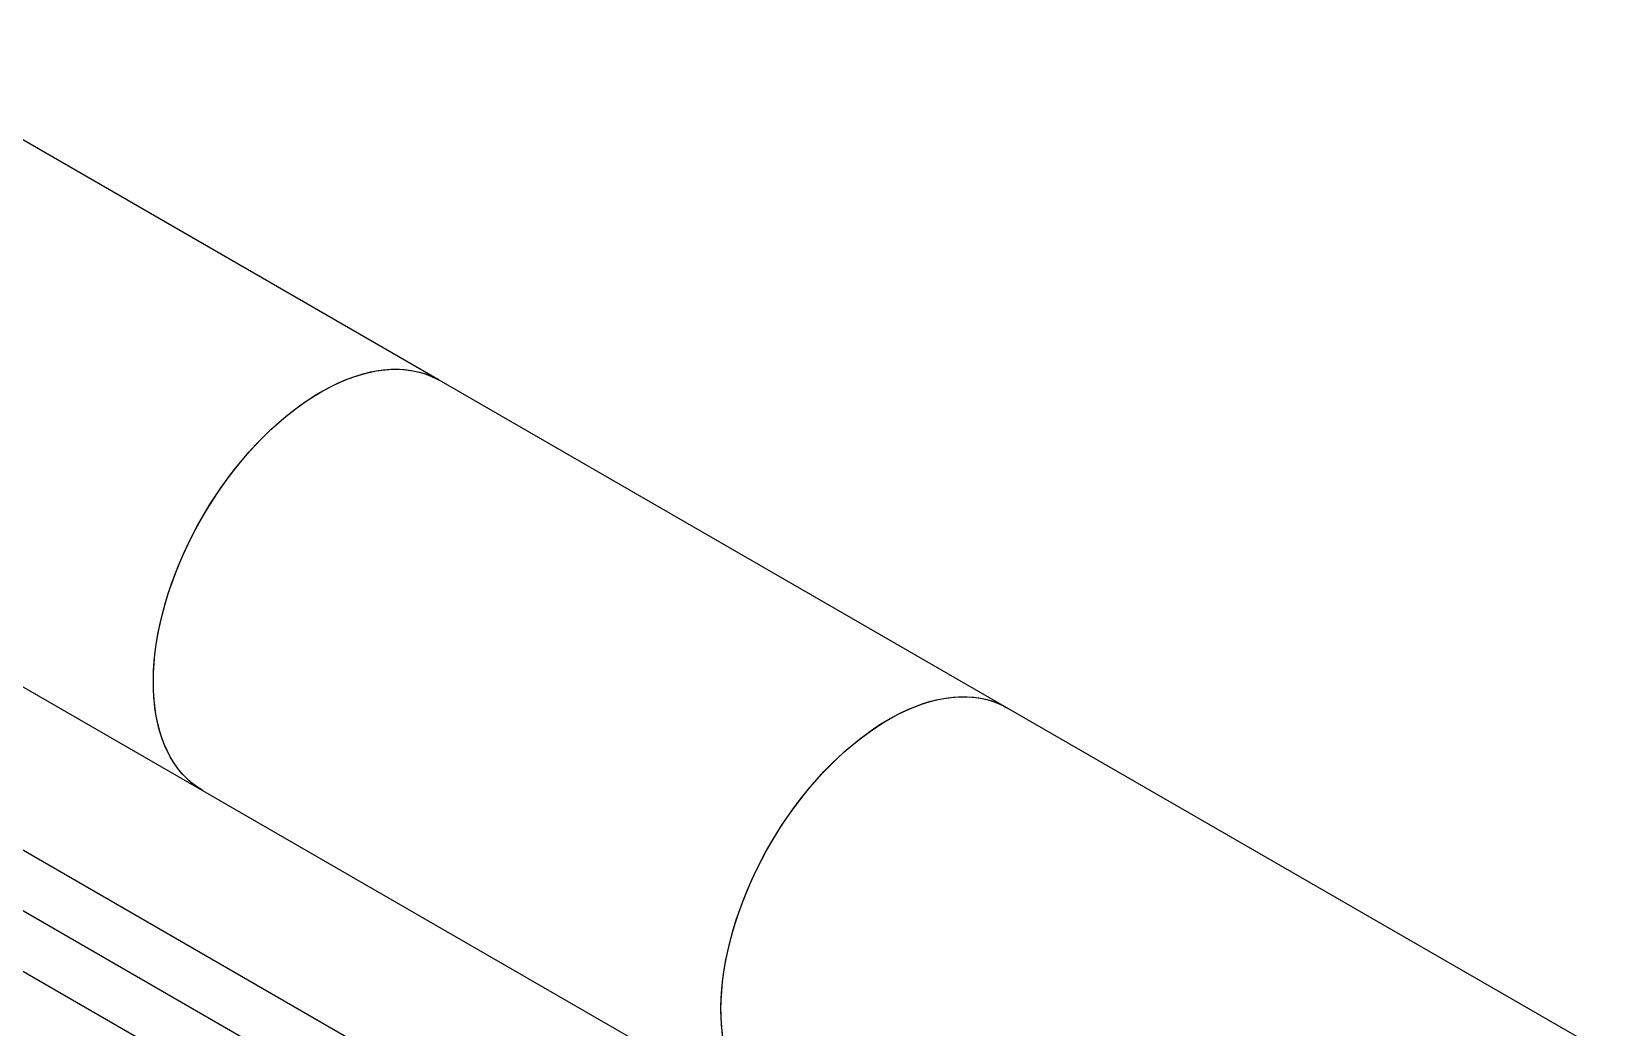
# Model space of a CAD drawing. Header units: inches. Extents: x 0.9 to 37.1, y -8.4 to 11.7.
# Drawn here: x 14.3369 to 14.7797, y 3.7576 to 4.0369 of the extents above; entities that cross this region are included whole.
import ezdxf

# ---------------------------------------------------------------- set-up
doc = ezdxf.new("R2010")
doc.units = ezdxf.units.IN
doc.header["$MEASUREMENT"] = 0

msp = doc.modelspace()

# ---------------------------------------------------------------- linework, layer by layer
at = {"color": 7, "linetype": 'Continuous', "lineweight": 25}
for p, q in [((14.45119, 3.93915), (14.28178, 4.03694)), ((14.61029, 3.8473), (14.45119, 3.93915)), ((14.30138, 3.87227), (14.38479, 3.82412)), ((14.52117, 3.69955), (14.26167, 3.84935)), ((14.7797, 3.7495), (14.61029, 3.8473)), ((14.50139, 3.69395), (14.24694, 3.84085)), ((14.46883, 3.69574), (14.23221, 3.83234)), ((14.38479, 3.82412), (14.54389, 3.73228))]:
    msp.add_line(p, q, dxfattribs=at)
at = {"color": 7, "linetype": 'Continuous', "lineweight": 25, "flags": 128}
for points in [[(14.37104, 3.85453), (14.37109, 3.85708), (14.37124, 3.85968), (14.37149, 3.86234), (14.37185, 3.86503), (14.3723, 3.86776), (14.37285, 3.87052), (14.37351, 3.87331), (14.37425, 3.87611), (14.3751, 3.87893), (14.37603, 3.88175), (14.37706, 3.88457), (14.37817, 3.88738), (14.37937, 3.89018), (14.38066, 3.89296), (14.38202, 3.89572), (14.38346, 3.89845), (14.38498, 3.90114), (14.38657, 3.90379), (14.38823, 3.90639), (14.38995, 3.90894), (14.39173, 3.91143), (14.39357, 3.91385), (14.39547, 3.91621), (14.39741, 3.91849), (14.39939, 3.92069), (14.40142, 3.9228), (14.40348, 3.92483), (14.40558, 3.92676), (14.4077, 3.92859), (14.40984, 3.93033), (14.412, 3.93195), (14.41417, 3.93347), (14.41635, 3.93488), (14.41854, 3.93617), (14.42072, 3.93734), (14.4229, 3.93839), (14.42507, 3.93932), (14.42722, 3.94013), (14.42935, 3.94081), (14.43146, 3.94135), (14.43354, 3.94177), (14.43558, 3.94206), (14.43759, 3.94222), (14.43955, 3.94225), (14.44147, 3.94215), (14.44334, 3.94191), (14.44515, 3.94155), (14.4469, 3.94105), (14.44859, 3.94043), (14.45022, 3.93968), (14.45119, 3.93915)], [(14.38479, 3.82412), (14.3846, 3.82424), (14.3831, 3.82521), (14.38167, 3.8263), (14.38033, 3.82751), (14.37906, 3.82884), (14.37788, 3.83028), (14.37679, 3.83184), (14.37579, 3.8335), (14.37488, 3.83527), (14.37406, 3.83713), (14.37333, 3.8391), (14.37271, 3.84115), (14.37218, 3.8433), (14.37175, 3.84552), (14.37142, 3.84783), (14.37119, 3.85021), (14.37106, 3.85265), (14.37104, 3.85516), (14.37112, 3.85773), (14.37129, 3.86034), (14.37157, 3.86301), (14.37195, 3.86571), (14.37243, 3.86845), (14.37301, 3.87122), (14.37368, 3.87401), (14.37446, 3.87681), (14.37532, 3.87963), (14.37628, 3.88245), (14.37733, 3.88527), (14.37846, 3.88808), (14.37969, 3.89088), (14.38099, 3.89366), (14.38238, 3.89641), (14.38384, 3.89913), (14.38537, 3.90181), (14.38698, 3.90445), (14.38865, 3.90704), (14.39039, 3.90957), (14.39219, 3.91204), (14.39404, 3.91445), (14.39595, 3.91678), (14.3979, 3.91904), (14.3999, 3.92122), (14.40193, 3.92332), (14.404, 3.92532), (14.4061, 3.92723), (14.40823, 3.92904), (14.41038, 3.93074), (14.41254, 3.93234), (14.41472, 3.93383), (14.4169, 3.93521), (14.41908, 3.93647), (14.42127, 3.93762), (14.42344, 3.93864), (14.42561, 3.93954), (14.42775, 3.94031), (14.42988, 3.94095), (14.43198, 3.94147), (14.43405, 3.94186), (14.43609, 3.94212), (14.43808, 3.94224), (14.44004, 3.94224), (14.44194, 3.9421), (14.4438, 3.94183), (14.44559, 3.94144), (14.44733, 3.94091), (14.449, 3.94025), (14.45061, 3.93947), (14.45119, 3.93915)], [(14.38479, 3.82412), (14.38346, 3.82495), (14.38202, 3.82601), (14.38066, 3.8272), (14.37937, 3.8285), (14.37817, 3.82991), (14.37706, 3.83144), (14.37603, 3.83308), (14.3751, 3.83482), (14.37425, 3.83666), (14.37351, 3.8386), (14.37285, 3.84063), (14.3723, 3.84275), (14.37185, 3.84496), (14.37149, 3.84724), (14.37124, 3.8496), (14.37109, 3.85203), (14.37104, 3.85453)], [(14.53013, 3.76268), (14.53019, 3.76523), (14.53034, 3.76784), (14.53059, 3.77049), (14.53095, 3.77319), (14.5314, 3.77592), (14.53195, 3.77868), (14.5326, 3.78146), (14.53335, 3.78426), (14.53419, 3.78708), (14.53513, 3.7899), (14.53616, 3.79272), (14.53727, 3.79553), (14.53847, 3.79834), (14.53976, 3.80112), (14.54112, 3.80388), (14.54256, 3.80661), (14.54408, 3.8093), (14.54567, 3.81195), (14.54733, 3.81455), (14.54905, 3.8171), (14.55083, 3.81958), (14.55267, 3.82201), (14.55457, 3.82436), (14.55651, 3.82664), (14.55849, 3.82884), (14.56052, 3.83096), (14.56258, 3.83298), (14.56467, 3.83491), (14.56679, 3.83675), (14.56894, 3.83848), (14.5711, 3.84011), (14.57327, 3.84163), (14.57545, 3.84303), (14.57764, 3.84432), (14.57982, 3.8455), (14.582, 3.84655), (14.58417, 3.84748), (14.58632, 3.84828), (14.58845, 3.84896), (14.59056, 3.84951), (14.59264, 3.84993), (14.59468, 3.85022), (14.59669, 3.85038), (14.59865, 3.8504), (14.60057, 3.8503), (14.60244, 3.85007), (14.60425, 3.8497), (14.606, 3.84921), (14.60769, 3.84858), (14.60931, 3.84783), (14.61029, 3.8473)], [(14.53052, 3.75598), (14.53029, 3.75836), (14.53016, 3.76081), (14.53014, 3.76331), (14.53021, 3.76588), (14.53039, 3.7685), (14.53067, 3.77116), (14.53105, 3.77387), (14.53153, 3.7766), (14.53211, 3.77937), (14.53278, 3.78216), (14.53355, 3.78497), (14.53442, 3.78778), (14.53538, 3.79061), (14.53643, 3.79342), (14.53756, 3.79624), (14.53878, 3.79903), (14.54009, 3.80181), (14.54147, 3.80456), (14.54294, 3.80728), (14.54447, 3.80996), (14.54608, 3.8126), (14.54775, 3.81519), (14.54949, 3.81772), (14.55129, 3.8202), (14.55314, 3.8226), (14.55505, 3.82494), (14.557, 3.8272), (14.559, 3.82938), (14.56103, 3.83147), (14.5631, 3.83347), (14.5652, 3.83538), (14.56733, 3.83719), (14.56948, 3.8389), (14.57164, 3.8405), (14.57382, 3.84199), (14.576, 3.84337), (14.57818, 3.84463), (14.58037, 3.84577), (14.58254, 3.84679), (14.58471, 3.84769), (14.58685, 3.84846), (14.58898, 3.84911), (14.59108, 3.84963), (14.59315, 3.85001), (14.59519, 3.85027), (14.59718, 3.8504), (14.59914, 3.85039), (14.60104, 3.85025), (14.60289, 3.84999), (14.60469, 3.84959), (14.60643, 3.84906), (14.6081, 3.84841), (14.60971, 3.84762), (14.61029, 3.8473)], [(14.54389, 3.73228), (14.54256, 3.73311), (14.54112, 3.73417), (14.53976, 3.73535), (14.53847, 3.73665), (14.53727, 3.73807), (14.53616, 3.73959), (14.53513, 3.74123), (14.53419, 3.74297), (14.53335, 3.74481), (14.5326, 3.74675), (14.53195, 3.74879), (14.5314, 3.75091), (14.53095, 3.75311), (14.53059, 3.7554), (14.53034, 3.75776), (14.53019, 3.76019), (14.53013, 3.76268)]]:
    msp.add_lwpolyline(points, dxfattribs=at)

doc.saveas('drawing.dxf')
